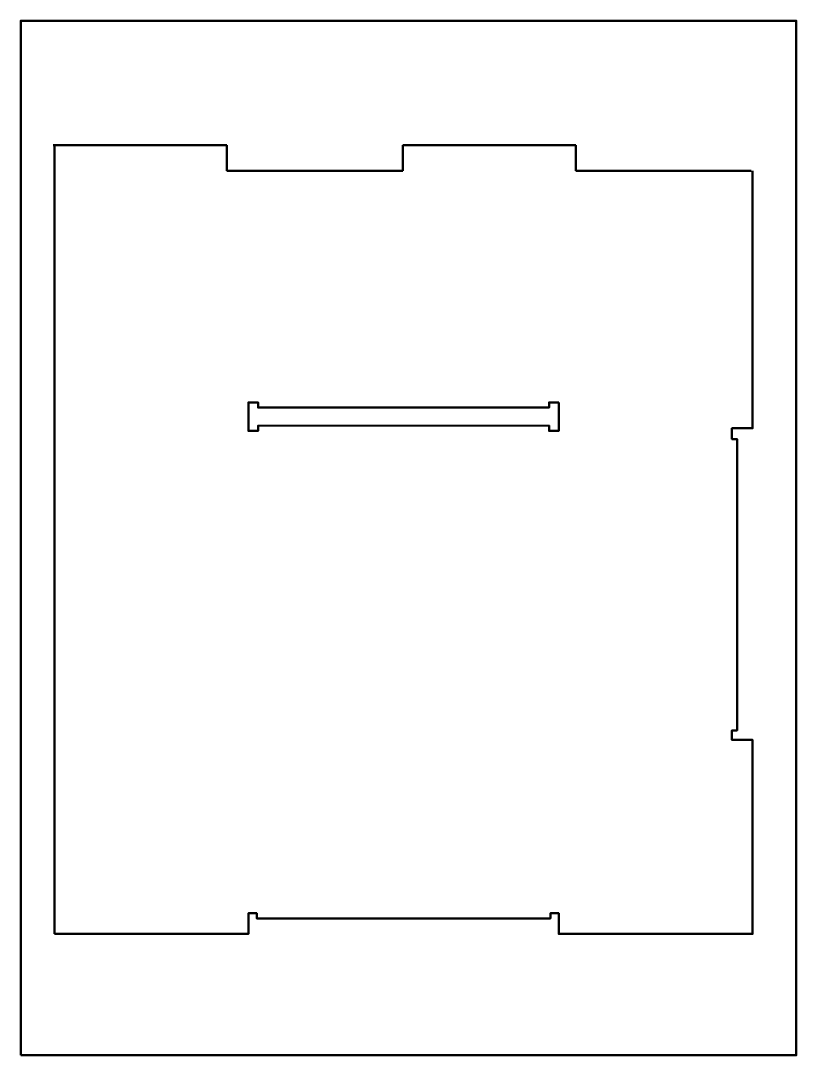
# Paper-space layout 'ISO A3 Title Block' of a CAD drawing. Header units: millimetres. Extents: x 0 to 300, y 0 to 400.
import ezdxf

# ---------------------------------------------------------------- set-up
doc = ezdxf.new("R2010")
doc.units = ezdxf.units.MM
doc.layers.add('Номера', color=7, linetype='Continuous')
doc.layers.add('Чертеж', color=7, linetype='Continuous')

psp = doc.layouts.new('ISO A3 Title Block')

# ---------------------------------------------------------------- linework, layer by layer
at = {"layer": 'Номера', "lineweight": 50}
for p, q in [((12.5, 351.92), (79.7, 351.92)), ((79.7, 351.92), (79.7, 341.93)), ((147.8, 351.93), (214.7, 351.93)), ((147.8, 351.93), (147.8, 341.93)), ((214.7, 351.93), (214.7, 341.93)), ((147.8, 341.93), (79.7, 341.93)), ((214.7, 341.93), (282.5, 341.93))]:
    psp.add_line(p, q, dxfattribs=at)
psp.add_lwpolyline([(0, 0), (300, 0), (300, 400), (0, 400)], close=True, dxfattribs=at)
at = {"layer": 'Чертеж', "lineweight": 50}
for points in [[(13.1, 46.93), (13.1, 351.92)], [(283.1, 341.93), (283.1, 242.43), (275.1, 242.43), (275.1, 238.23), (277.1, 238.23), (277.1, 125.63), (275.1, 125.63), (275.1, 121.93), (283.1, 121.93), (283.1, 46.93), (208.1, 46.93), (208.1, 54.93), (204.9, 54.93), (204.9, 52.93), (91.3, 52.93), (91.3, 54.93), (88.1, 54.93), (88.1, 46.93), (13.1, 46.93)]]:
    psp.add_lwpolyline(points, dxfattribs=at)
psp.add_lwpolyline([(208.1, 252.43), (208.1, 241.43), (204.4, 241.43), (204.4, 243.45), (91.8, 243.42), (91.8, 241.43), (88.1, 241.43), (88.1, 252.43), (91.8, 252.43), (91.8, 250.42), (204.4, 250.45), (204.4, 252.43)], close=True, dxfattribs=at)

doc.saveas('drawing.dxf')
